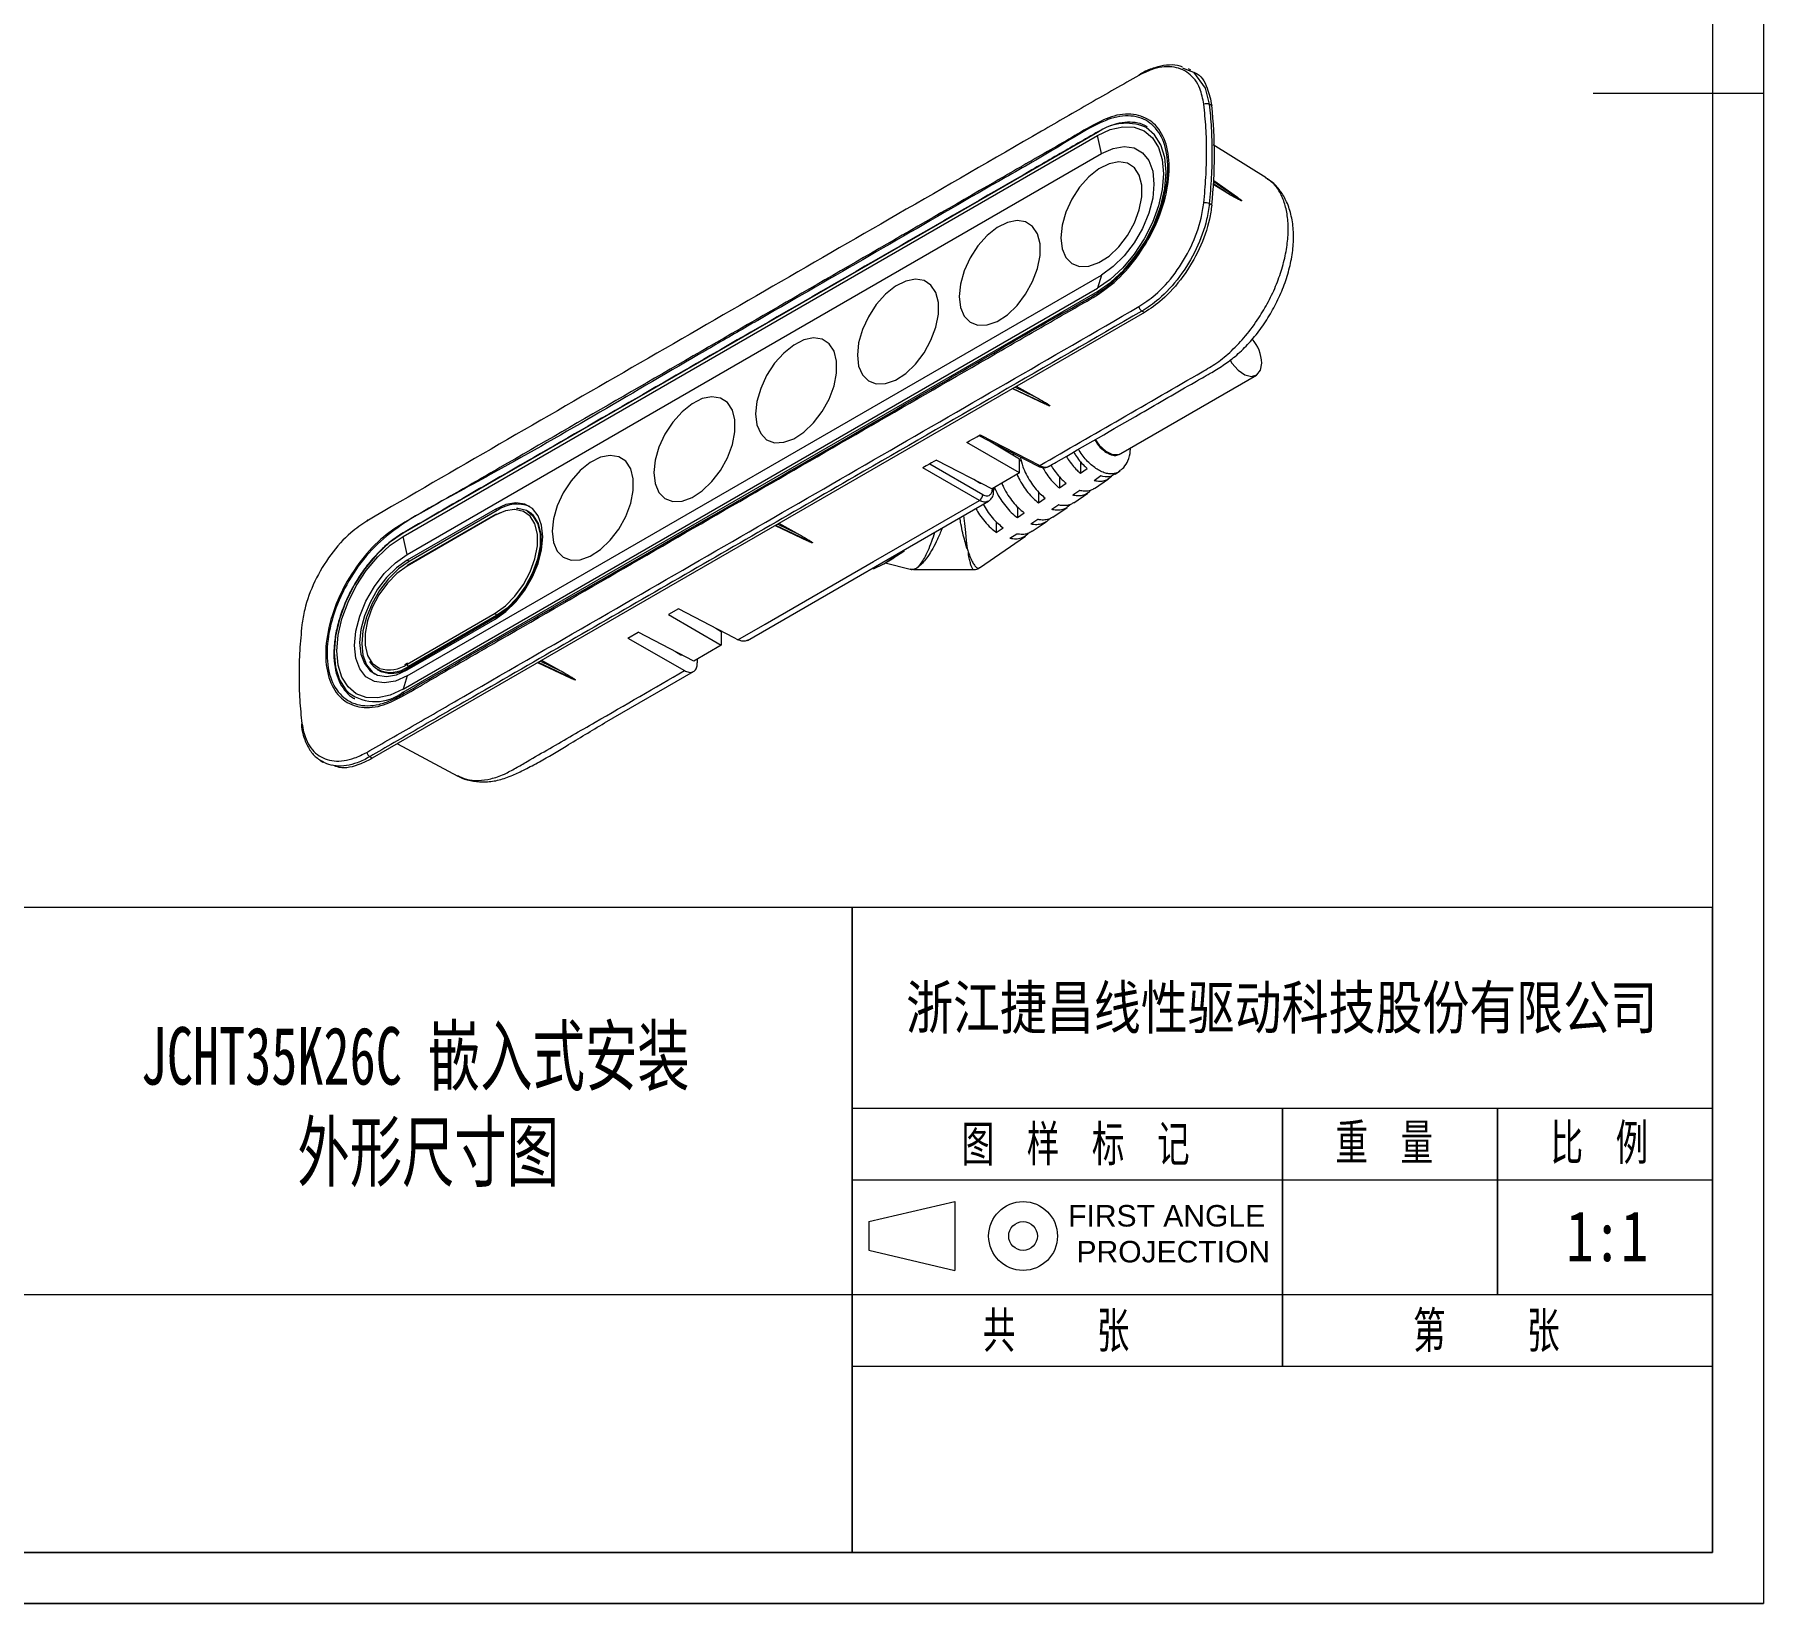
# Model space of a CAD drawing. Header units: millimetres. Extents: x 37 to 3702, y -325 to 1382.
# Drawn here: x 3521.7 to 3702, y -325 to -161.4 of the extents above; entities that cross this region are included whole.
import ezdxf

# ---------------------------------------------------------------- set-up
doc = ezdxf.new("R2010")
doc.units = ezdxf.units.MM
doc.layers.get('0').update_dxf_attribs({"lineweight": 20})
for name, color, linetype, lineweight in [('1轮廓实线层', 7, 'Continuous', 30), ('2细线层', 4, 'Continuous', 0), ('7标注层', 4, 'Continuous', 15), ('CAXA0', 7, 'Continuous', 70), ('图框层', 7, 'Continuous', 15)]:
    doc.layers.add(name, color=color, linetype=linetype, lineweight=lineweight)
doc.layers.add('5剖面线层', color=2, linetype='Continuous')
doc.styles.add('PC_TEXTSTYLE', font='romans.shx', dxfattribs={"width": 0.8, "bigfont": 'hzfs.shx'})
doc.styles.add('标准', font='', dxfattribs={"width": 0.667})
doc.styles.get('标准').set_extended_font_data('SimSun')

msp = doc.modelspace()

# ---------------------------------------------------------------- linework, layer by layer
at = {"color": 7, "lineweight": 20}
for p, q in [((3641.4, -164.87), (3641.98, -165.09)), ((3642.27, -165.11), (3642.01, -164.97)), ((3644.45, -168.8), (3644.19, -168.66)), ((3632.52, -171.6), (3560.11, -213.4)), ((3560.11, -213.72), (3632.52, -171.92)), ((3632.94, -173.8), (3632.52, -171.92)), ((3650.13, -176.32), (3644.6, -172.89)), ((3560.54, -215.6), (3632.94, -173.8)), ((3647.13, -178.37), (3644.65, -176.65)), ((3645.91, -177.83), (3644.6, -177.03)), ((3645.91, -177.83), (3644.63, -176.95)), ((3644.65, -176.7), (3647.56, -178.71)), ((3644.45, -179.16), (3644.19, -179.02)), ((3560.54, -228.26), (3632.94, -186.46)), ((3632.94, -186.46), (3632.52, -187.85)), ((3560.11, -229.65), (3632.52, -187.85)), ((3560.11, -229.97), (3632.52, -188.17)), ((3637.42, -190.38), (3556.91, -236.86)), ((3637.42, -190.38), (3637.16, -190.22)), ((3623.68, -198.31), (3627.04, -199.91)), ((3623.72, -198.29), (3627.57, -200.11)), ((3623.95, -198.16), (3625.97, -199.12)), ((3625.97, -199.12), (3624.08, -198.08)), ((3634.96, -205.08), (3649.1, -196.92)), ((3620.16, -203.2), (3626.27, -206.36)), ((3620.3, -203.12), (3626.51, -206.33)), ((3624.41, -205.68), (3620.92, -203.59)), ((3624.41, -207.1), (3618.9, -203.92)), ((3623.84, -205.1), (3623.62, -205.2)), ((3620.22, -209.96), (3614.33, -206.56)), ((3615.04, -206.16), (3620.57, -209.35)), ((3615.73, -205.76), (3621.54, -208.77)), ((3624.41, -207.1), (3621.54, -208.77)), ((3624.41, -207.1), (3624.41, -205.68)), ((3624.41, -205.74), (3624.58, -205.84)), ((3630.75, -205.92), (3630.75, -207.13)), ((3630.75, -207.13), (3631.46, -206.63)), ((3634.38, -207.24), (3634.9, -206.88)), ((3620.19, -208.12), (3619.62, -207.77)), ((3621.72, -208.94), (3621.71, -208.93)), ((3621.72, -208.94), (3621.72, -208.66)), ((3626.37, -209.06), (3626.37, -210.22)), ((3628.56, -207.49), (3628.56, -208.67)), ((3628.56, -208.67), (3629.27, -208.18)), ((3630.68, -208.93), (3629.97, -209.42)), ((3632.87, -207.42), (3632.17, -207.91)), ((3632.22, -208.73), (3633.68, -207.72)), ((3569.73, -210.91), (3560.54, -216.21)), ((3569.94, -211.03), (3569.73, -210.91)), ((3596.03, -224.56), (3621.16, -210.05)), ((3624.18, -210.64), (3624.18, -211.76)), ((3626.37, -210.22), (3627.08, -209.72)), ((3628.49, -210.44), (3627.78, -210.93)), ((3627.89, -211.71), (3629.36, -210.7)), ((3630.05, -210.22), (3631.52, -209.21)), ((3569.73, -211.52), (3560.54, -216.82)), ((3569.77, -211.42), (3560.58, -216.73)), ((3569.94, -211.03), (3560.75, -216.34)), ((3569.87, -211.43), (3570.26, -211.23)), ((3573.53, -211.36), (3573.08, -211.1)), ((3598.93, -212.6), (3602.29, -214.19)), ((3602.82, -214.4), (3598.98, -212.57)), ((3599.2, -212.45), (3601.22, -213.41)), ((3601.22, -213.41), (3599.33, -212.37)), ((3621.98, -212.19), (3621.98, -213.3)), ((3624.18, -211.76), (3624.88, -211.26)), ((3626.3, -211.95), (3625.59, -212.44)), ((3625.73, -213.19), (3627.19, -212.19)), ((3560.54, -215.6), (3560.11, -213.72)), ((3620.22, -216.99), (3625.03, -213.68)), ((3621.98, -213.3), (3622.69, -212.81)), ((3624.11, -213.47), (3623.4, -213.95)), ((3560.75, -216.34), (3560.54, -216.21)), ((3610.25, -216.58), (3611.31, -215.97)), ((3618.95, -214.97), (3618.91, -214.98)), ((3619.06, -215.43), (3619.1, -215.43)), ((3610.4, -216.49), (3612.99, -217.14)), ((3612.99, -217.11), (3613.35, -217.15)), ((3613.33, -217.18), (3619.6, -217.18)), ((3560.54, -227.04), (3569.73, -221.73)), ((3588.84, -221.28), (3587.79, -221.88)), ((3560.54, -227.64), (3569.73, -222.34)), ((3569.87, -221.97), (3560.68, -227.28)), ((3560.75, -227.36), (3569.94, -222.05)), ((3569.87, -221.97), (3569.97, -222.03)), ((3587.79, -221.88), (3593.3, -225.06)), ((3592.73, -223.3), (3593.3, -223.64)), ((3583.57, -224.32), (3584.62, -223.72)), ((3583.57, -224.32), (3589.46, -227.72)), ((3590.42, -226.73), (3584.62, -223.72)), ((3593.3, -225.06), (3590.42, -226.73)), ((3593.3, -223.64), (3593.3, -225.06)), ((3560.58, -226.94), (3560.25, -227.11)), ((3574.19, -226.89), (3577.54, -228.48)), ((3578.07, -228.69), (3574.23, -226.86)), ((3574.45, -226.73), (3576.47, -227.69)), ((3576.47, -227.69), (3574.58, -226.66)), ((3588.51, -225.73), (3589.08, -226.08)), ((3590.8, -226.51), (3590.8, -226.9)), ((3557.43, -227.59), (3557.88, -227.85)), ((3560.54, -228.26), (3560.11, -229.65)), ((3560.68, -227.28), (3560.78, -227.34)), ((3581.12, -233.17), (3590.4, -227.81)), ((3559.54, -235.34), (3565.84, -238.72)), ((3551.49, -237.1), (3551.74, -237.26)), ((3556.91, -236.86), (3556.65, -236.7)), ((3608.69, -285.18), (3617.67, -283.09)), ((3617.67, -283.09), (3617.67, -290.27)), ((3608.69, -285.18), (3608.69, -288.17)), ((3608.69, -288.17), (3617.67, -290.27))]:
    msp.add_line(p, q, dxfattribs=at)
at = {"color": 7, "lineweight": 20, "flags": 128}
for points in [[(3641.98, -165.09), (3642.55, -165.31), (3643.77, -166.96), (3644.19, -168.66), (3644.19, -168.66), (3644.19, -168.66)], [(3632.52, -188.17), (3633.92, -187.2), (3635.27, -185.96), (3636.51, -184.47), (3637.59, -182.81), (3638.49, -181.04), (3639.15, -179.23), (3639.56, -177.44), (3639.7, -175.74), (3639.56, -174.2), (3639.15, -172.88), (3638.49, -171.83), (3637.59, -171.09), (3637.45, -171.01)], [(3632.52, -171.92), (3633.86, -171.3), (3635.16, -171.01), (3636.35, -171.05), (3637.39, -171.44), (3638.25, -172.15), (3638.89, -173.16), (3639.28, -174.43), (3639.41, -175.9), (3639.28, -177.53), (3638.89, -179.25), (3638.25, -181), (3637.39, -182.7), (3636.35, -184.29), (3635.16, -185.72), (3633.86, -186.92), (3632.52, -187.85)], [(3632.94, -173.8), (3634.16, -173.26), (3635.32, -173.05), (3636.36, -173.21), (3637.23, -173.71), (3637.88, -174.53), (3638.29, -175.64), (3638.42, -176.97), (3638.29, -178.45), (3637.88, -180.02), (3637.23, -181.6), (3636.36, -183.1), (3635.32, -184.46), (3634.16, -185.59), (3632.94, -186.46)], [(3628.7, -182.58), (3628.83, -183.72), (3629.23, -184.64), (3629.85, -185.27), (3630.67, -185.58), (3631.63, -185.55), (3632.68, -185.17), (3633.74, -184.48), (3634.75, -183.52), (3635.65, -182.34), (3636.38, -181.03), (3636.89, -179.66), (3637.15, -178.31), (3637.15, -177.09), (3636.89, -176.05), (3636.38, -175.27), (3635.65, -174.79), (3634.75, -174.65), (3633.74, -174.86), (3632.68, -175.39), (3631.63, -176.23), (3630.67, -177.3), (3629.85, -178.56), (3629.23, -179.92), (3628.83, -181.28), (3628.7, -182.58)], [(3618.09, -188.7), (3618.23, -189.84), (3618.62, -190.76), (3619.24, -191.39), (3620.06, -191.7), (3621.03, -191.67), (3622.07, -191.3), (3623.13, -190.61), (3624.14, -189.64), (3625.04, -188.47), (3625.77, -187.15), (3626.28, -185.78), (3626.55, -184.44), (3626.55, -183.21), (3626.28, -182.17), (3625.77, -181.39), (3625.04, -180.92), (3624.14, -180.78), (3623.13, -180.98), (3622.07, -181.52), (3621.03, -182.35), (3620.06, -183.43), (3619.24, -184.68), (3618.62, -186.04), (3618.23, -187.41), (3618.09, -188.7)], [(3607.49, -194.82), (3607.62, -195.97), (3608.01, -196.88), (3608.64, -197.51), (3609.46, -197.82), (3610.42, -197.79), (3611.46, -197.42), (3612.53, -196.73), (3613.54, -195.77), (3614.44, -194.59), (3615.16, -193.27), (3615.68, -191.9), (3615.94, -190.56), (3615.94, -189.33), (3615.68, -188.29), (3615.16, -187.51), (3614.44, -187.04), (3613.54, -186.9), (3612.53, -187.1), (3611.46, -187.64), (3610.42, -188.47), (3609.46, -189.55), (3608.64, -190.81), (3608.01, -192.16), (3607.62, -193.53), (3607.49, -194.82)], [(3596.88, -200.95), (3597.02, -202.09), (3597.41, -203), (3598.03, -203.64), (3598.85, -203.95), (3599.81, -203.91), (3600.86, -203.54), (3601.92, -202.85), (3602.93, -201.89), (3603.83, -200.71), (3604.56, -199.4), (3605.07, -198.02), (3605.33, -196.68), (3605.33, -195.45), (3605.07, -194.42), (3604.56, -193.64), (3603.83, -193.16), (3602.93, -193.02), (3601.92, -193.23), (3600.86, -193.76), (3599.81, -194.6), (3598.85, -195.67), (3598.03, -196.93), (3597.41, -198.28), (3597.02, -199.65), (3596.88, -200.95)], [(3646.35, -195.34), (3646.55, -195.65), (3647.19, -196.39), (3647.9, -196.88), (3648.59, -197.05), (3649.16, -196.88), (3649.54, -196.4), (3649.67, -195.66)], [(3586.28, -207.07), (3586.41, -208.21), (3586.8, -209.13), (3587.43, -209.76), (3588.24, -210.07), (3589.21, -210.04), (3590.25, -209.66), (3591.31, -208.97), (3592.32, -208.01), (3593.22, -206.84), (3593.95, -205.52), (3594.46, -204.15), (3594.73, -202.81), (3594.73, -201.58), (3594.46, -200.54), (3593.95, -199.76), (3593.22, -199.29), (3592.32, -199.15), (3591.31, -199.35), (3590.25, -199.89), (3589.21, -200.72), (3588.24, -201.8), (3587.43, -203.05), (3586.8, -204.41), (3586.41, -205.78), (3586.28, -207.07)], [(3618.9, -203.92), (3619.17, -203.77), (3619.43, -203.62), (3619.69, -203.47), (3619.95, -203.32), (3620.3, -203.12)], [(3632.29, -203.63), (3632.71, -204.21), (3633.4, -204.84), (3634.11, -205.17), (3634.75, -205.17), (3634.96, -205.08)], [(3575.67, -213.19), (3575.8, -214.34), (3576.19, -215.25), (3576.82, -215.88), (3577.64, -216.19), (3578.6, -216.16), (3579.64, -215.79), (3580.71, -215.1), (3581.72, -214.13), (3582.62, -212.96), (3583.34, -211.64), (3583.86, -210.27), (3584.12, -208.93), (3584.12, -207.7), (3583.86, -206.66), (3583.34, -205.88), (3582.62, -205.41), (3581.72, -205.27), (3580.71, -205.47), (3579.64, -206.01), (3578.6, -206.84), (3577.64, -207.92), (3576.82, -209.18), (3576.19, -210.53), (3575.8, -211.9), (3575.67, -213.19)], [(3623.03, -204.85), (3623.07, -204.81), (3623.16, -204.73)], [(3615.73, -205.76), (3615.47, -205.91), (3615.21, -206.06), (3614.94, -206.21), (3614.68, -206.36), (3614.33, -206.56)], [(3569.73, -222.34), (3570.83, -221.56), (3571.88, -220.53), (3572.81, -219.31), (3573.6, -217.95), (3574.19, -216.53), (3574.55, -215.11), (3574.68, -213.77), (3574.55, -212.56), (3574.19, -211.57), (3573.6, -210.82), (3572.81, -210.37), (3571.88, -210.23), (3570.83, -210.41), (3569.73, -210.91)], [(3569.73, -221.73), (3570.79, -220.97), (3571.78, -219.96), (3572.66, -218.75), (3573.37, -217.42), (3573.86, -216.05), (3574.12, -214.7), (3574.12, -213.47), (3573.86, -212.42), (3573.37, -211.62), (3572.66, -211.11), (3571.78, -210.91), (3571.72, -210.91)], [(3571.72, -210.91), (3570.79, -211.05), (3569.73, -211.52)], [(3569.94, -222.05), (3571.04, -221.26), (3572.08, -220.21), (3572.99, -218.96), (3573.72, -217.58), (3574.24, -216.15), (3574.5, -214.75), (3574.5, -213.47), (3574.24, -212.38), (3573.72, -211.55), (3572.99, -211.01), (3572.08, -210.81), (3571.96, -210.81)], [(3595.04, -224.5), (3597.87, -222.86), (3609.19, -216.33), (3620.22, -209.96)], [(3573.08, -211.1), (3573.63, -211.54), (3574.14, -212.37), (3574.4, -213.45), (3574.4, -214.72), (3574.14, -216.11), (3573.63, -217.53), (3572.9, -218.9), (3571.99, -220.15), (3570.96, -221.19), (3569.87, -221.97)], [(3618.57, -211.55), (3618.65, -212.38), (3618.75, -213.31), (3618.85, -214.19), (3618.95, -214.97), (3618.95, -214.97), (3618.95, -214.97)], [(3560.11, -213.4), (3558.71, -214.36), (3557.37, -215.61), (3556.12, -217.09), (3555.04, -218.75), (3554.14, -220.52), (3553.48, -222.34), (3553.07, -224.13), (3552.94, -225.83), (3553.07, -227.36), (3553.48, -228.68), (3554.14, -229.73), (3554.45, -230.04)], [(3560.11, -229.65), (3558.77, -230.27), (3557.47, -230.56), (3556.28, -230.51), (3555.24, -230.13), (3554.38, -229.42), (3553.74, -228.41), (3553.35, -227.14), (3553.22, -225.66), (3553.35, -224.03), (3553.74, -222.31), (3554.38, -220.57), (3555.24, -218.87), (3556.28, -217.28), (3557.47, -215.85), (3558.77, -214.65), (3560.11, -213.72)], [(3560.54, -228.26), (3559.32, -228.8), (3558.16, -229), (3557.12, -228.85), (3556.25, -228.35), (3555.6, -227.53), (3555.19, -226.42), (3555.06, -225.09), (3555.19, -223.61), (3555.6, -222.03), (3556.25, -220.46), (3557.12, -218.95), (3558.16, -217.6), (3559.32, -216.46), (3560.54, -215.6)], [(3560.54, -216.21), (3559.44, -216.99), (3558.39, -218.02), (3557.45, -219.24), (3556.67, -220.6), (3556.08, -222.02), (3555.71, -223.44), (3555.59, -224.79), (3555.71, -225.99), (3556.08, -226.98), (3556.67, -227.73), (3557.45, -228.18), (3558.39, -228.32), (3559.44, -228.14), (3560.54, -227.64)], [(3560.75, -216.34), (3559.65, -217.11), (3558.6, -218.14), (3557.66, -219.36), (3556.88, -220.72), (3556.29, -222.15), (3555.92, -223.57), (3555.8, -224.91), (3555.92, -226.11), (3556.29, -227.11), (3556.88, -227.85), (3557.14, -228.05)], [(3609.16, -217.11), (3610.25, -216.58), (3611.25, -215.92)], [(3612.41, -215.21), (3612.22, -215.36), (3611.31, -215.97)], [(3560.54, -216.82), (3559.48, -217.58), (3558.48, -218.59), (3557.6, -219.8), (3556.9, -221.13), (3556.4, -222.51), (3556.15, -223.85), (3556.15, -225.08), (3556.4, -226.13), (3556.9, -226.93), (3557.6, -227.44), (3557.67, -227.47)], [(3595.04, -224.5), (3594.64, -224.29), (3588.84, -221.28)]]:
    msp.add_lwpolyline(points, dxfattribs=at)
at = {"color": 7, "lineweight": 20}
for radius in [3.59, 1.5]:
    msp.add_circle((3624.77, -286.68), radius, dxfattribs=at)
for centre, radius, start, end in [((3637.03, -165.7), 0.188, 119.6103, 162.4999), ((3643.9, -169.3), 0.702, 65.0023, 113.2062), ((3596.67, -173.98), 48.06, 353.813, 6.187), ((3635.52, -175.81), 5.17, 68.0541, 125.4088), ((3632.7, -171.59), 0.182, 148.2092, 182.6073), ((3643.79, -179.84), 0.919, 64.1447, 100.8078), ((3632.91, -188.16), 0.393, 181.2015, 201.3358), ((3637.62, -189.57), 0.798, 194.0224, 234.7857), ((3645.42, -195.87), 4.25, 2.7797, 40.1504), ((3626.36, -206.14), 0.245, 247.6766, 306.784), ((3621.47, -208.96), 0.25, 8.3076, 63.8327), ((3572, -213.84), 3.49, 67.4716, 126.146), ((3619.84, -209.34), 0.736, 301.2924, 358.7076), ((3556.51, -212.18), 0.19, 80.7027, 161.7603), ((3569.82, -211.5), 0.096, 124.0912, 187.221), ((3569.81, -211.51), 0.0998, 54.8867, 114.4743), ((3560.29, -213.39), 0.182, 148.1111, 182.6154), ((3560.63, -216.81), 0.096, 124.0912, 187.221), ((3570.04, -221.72), 0.308, 182.6294, 237.0819), ((3558.95, -225.18), 2.82, 214.1397, 309.4556), ((3558.66, -224.32), 3.31, 252.6997, 304.6669), ((3560.84, -227.02), 0.308, 182.6294, 237.0819), ((3558.8, -224.78), 3.12, 243.9307, 306.9052), ((3557.23, -226.18), 4.76, 234.2166, 307.194), ((3560.68, -229.94), 0.57, 183.3349, 197.4284), ((3549.75, -233.4), 0.243, 139.5729, 185.9357), ((3557.09, -236.04), 0.785, 194.5627, 236.1302)]:
    msp.add_arc(centre, radius, start, end, dxfattribs=at)
msp.add_ellipse((3619.2, -210.79), major_axis=(-0.71, 6.39), ratio=0.1444, start_param=2.267952, end_param=2.366779, dxfattribs=at)
for points, knots in [([(3636.85, -165.64), (3635.16, -166.6), (3631.77, -168.53), (3623.38, -173.39), (3607.45, -182.57), (3588.6, -193.46), (3570.15, -204.1), (3560.93, -209.45), (3556.33, -212.12)], [0, 0, 0, 0, 0.062877, 0.125758, 0.312743, 0.656371, 0.828186, 1, 1, 1, 1]), ([(3643.62, -168.65), (3643.51, -168.08), (3643.24, -166.74), (3642.12, -165.29), (3640.34, -164.6), (3638.47, -164.84), (3637.28, -165.43), (3636.85, -165.64)], [0, 0, 0, 0, 0.1715391, 0.4044629, 0.6369972, 0.8695027, 1, 1, 1, 1]), ([(3641.38, -164.77), (3641.22, -164.71), (3640.71, -164.53), (3639.73, -164.55), (3638.5, -164.8), (3637.55, -165.19), (3637.03, -165.48), (3636.94, -165.54)], [0, 0, 0, 0, 0.128754, 0.394533, 0.662681, 0.938777, 1, 1, 1, 1]), ([(3642.56, -165.32), (3642.62, -165.34), (3643.29, -165.56), (3644.02, -166.76), (3644.32, -168.18), (3644.45, -168.8)], [0, 0, 0, 0, 0.045776, 0.580994, 1, 1, 1, 1]), ([(3643.62, -178.94), (3643.7, -178.05), (3643.86, -176.26), (3643.93, -173.65), (3643.87, -171.09), (3643.7, -169.47), (3643.62, -168.65)], [0, 0, 0, 0, 0.247292, 0.495664, 0.747285, 1, 1, 1, 1]), ([(3644.19, -168.66), (3644.27, -169.47), (3644.42, -171.08), (3644.48, -173.63), (3644.43, -176.27), (3644.27, -178.1), (3644.19, -179.02)], [0, 0, 0, 0, 0.247586, 0.496117, 0.747563, 1, 1, 1, 1]), ([(3596.05, -191.63), (3604.65, -186.66), (3614.11, -181.2), (3624.42, -175.25), (3626.98, -173.77), (3629.53, -172.32), (3631.96, -170.85), (3634.39, -169.68), (3636.62, -169.59), (3638.49, -170.51), (3639.72, -172.42), (3640.16, -175.15), (3639.72, -178.38), (3638.49, -181.71), (3636.62, -184.79), (3634.39, -187.28), (3631.96, -188.92), (3629.53, -190.25), (3626.98, -191.74), (3624.42, -193.21), (3614.1, -199.17), (3596.03, -209.6), (3577.96, -220.04), (3567.65, -225.99), (3565.09, -227.47), (3562.53, -228.93), (3560.11, -230.4), (3557.67, -231.57), (3555.44, -231.66), (3553.57, -230.73), (3552.34, -228.83), (3551.9, -226.1), (3552.34, -222.86), (3553.57, -219.53), (3555.44, -216.45), (3557.67, -213.97), (3560.11, -212.32), (3562.53, -210.99), (3565.09, -209.5), (3567.65, -208.03), (3577.96, -202.07), (3587.43, -196.6), (3596.04, -191.63), (3596.05, -191.63)], [0, 0, 0, 0, 0.133373, 0.146643, 0.159875, 0.173064, 0.186206, 0.197548, 0.210613, 0.22349, 0.236473, 0.249911, 0.26335, 0.276333, 0.28921, 0.302275, 0.313617, 0.326759, 0.339948, 0.35318, 0.36645, 0.499911, 0.633373, 0.646643, 0.659875, 0.673064, 0.686206, 0.697548, 0.710613, 0.72349, 0.736473, 0.749911, 0.76335, 0.776333, 0.78921, 0.802275, 0.813617, 0.826759, 0.839948, 0.85318, 0.86645, 0.999911, 1, 1, 1, 1]), ([(3596.03, -191.81), (3596.27, -191.67), (3597.45, -190.99), (3602.4, -188.13), (3610.88, -183.25), (3620.31, -177.75), (3626.92, -174.04), (3630.68, -171.7), (3632.73, -170.57), (3634.63, -169.9), (3636.38, -169.72), (3638.32, -170.61), (3639.58, -172.52), (3640.02, -175.25), (3639.57, -178.48), (3638.3, -181.85), (3636.35, -184.97), (3634.27, -187.17), (3632.42, -188.45), (3625.62, -192.28), (3607.68, -202.77), (3584.43, -216.16), (3566.64, -226.36), (3560.06, -230.21), (3558.87, -230.85), (3557.18, -231.43), (3555.24, -231.42), (3553.42, -230.31), (3552.32, -228.2), (3552.07, -225.34), (3552.7, -222.05), (3554.13, -218.71), (3556.2, -215.66), (3559.04, -213.03), (3562.35, -211), (3566, -209.03), (3575.76, -203.72), (3585.77, -197.72), (3594.56, -192.66), (3596.03, -191.81)], [0, 0, 0, 0, 0.003672, 0.018358, 0.077105, 0.135852, 0.165225, 0.179967, 0.194629, 0.196847, 0.21015, 0.223471, 0.236776, 0.250079, 0.2634, 0.276705, 0.29, 0.303297, 0.311022, 0.318788, 0.40927, 0.590465, 0.681063, 0.686268, 0.692954, 0.699622, 0.712927, 0.726229, 0.739552, 0.752859, 0.766159, 0.779481, 0.79279, 0.806098, 0.825039, 0.844074, 0.863111, 0.977016, 1, 1, 1, 1]), ([(3637.75, -171.05), (3637.65, -170.99), (3637.28, -170.72), (3636.48, -170.54), (3635.39, -170.5), (3634.27, -170.74), (3633.16, -171.18), (3631.74, -172.01), (3629.25, -173.44), (3617.34, -180.33), (3606.15, -186.78), (3596.38, -192.42)], [0, 0, 0, 0, 0.0103815, 0.0400573, 0.0688558, 0.0984873, 0.1234305, 0.1488245, 0.1998494, 0.3018993, 1, 1, 1, 1]), ([(3626.51, -206.33), (3632.15, -203.08), (3638.3, -199.53), (3644.99, -195.67), (3646.53, -194.39), (3648.02, -192.81), (3649.31, -191.06), (3650.39, -189.23), (3651.23, -187.43), (3651.86, -185.59), (3652.27, -183.79), (3652.45, -182.05), (3652.39, -180.45), (3652.09, -179.01), (3651.57, -177.8), (3650.89, -176.86), (3650.31, -176.48), (3650.05, -176.31)], [0, 0, 0, 0, 0.455884, 0.497121, 0.539254, 0.582203, 0.626811, 0.664392, 0.703071, 0.740544, 0.779097, 0.816746, 0.855491, 0.89304, 0.931668, 0.969277, 1, 1, 1, 1]), ([(3627.49, -206.4), (3627.73, -206.26), (3630.92, -204.42), (3635.97, -201.51), (3641.34, -198.39), (3644.17, -196.78), (3645.6, -195.93), (3646.93, -194.95), (3648.19, -193.75), (3649.38, -192.33), (3650.46, -190.75), (3651.38, -189.04), (3652.12, -187.26), (3652.65, -185.46), (3652.95, -183.67), (3653, -181.94), (3652.79, -180.3), (3652.33, -178.87), (3651.6, -177.65), (3650.9, -176.83), (3650.35, -176.51), (3650.19, -176.41)], [0, 0, 0, 0, 0.020088, 0.264873, 0.420841, 0.465252, 0.501807, 0.535782, 0.573096, 0.609169, 0.647342, 0.68522, 0.723259, 0.761297, 0.799877, 0.838579, 0.877899, 0.916731, 0.950185, 0.986089, 1, 1, 1, 1]), ([(3647.56, -178.71), (3647.56, -178.71), (3647.56, -178.71), (3647.56, -178.71), (3647.55, -178.72), (3647.51, -178.71), (3647.35, -178.64), (3646.8, -178.36), (3646.29, -178.06), (3645.91, -177.83)], [0, 0, 0, 0, 0.001446, 0.003345, 0.006852, 0.019049, 0.077722, 0.310909, 1, 1, 1, 1]), ([(3647.13, -178.37), (3647.14, -178.37), (3647.19, -178.4), (3647.27, -178.46), (3647.37, -178.53), (3647.43, -178.58), (3647.48, -178.62), (3647.51, -178.64), (3647.53, -178.66), (3647.54, -178.67), (3647.55, -178.69), (3647.56, -178.69), (3647.56, -178.7), (3647.56, -178.7), (3647.56, -178.71), (3647.56, -178.71)], [0, 0, 0, 0, 0.036279, 0.350608, 0.561649, 0.703507, 0.799028, 0.863518, 0.907232, 0.937045, 0.95757, 0.9781, 0.986714, 0.995424, 1, 1, 1, 1]), ([(3636.85, -189.76), (3637.41, -189.38), (3638.75, -188.49), (3640.69, -186.33), (3642.38, -183.53), (3643.33, -180.95), (3643.54, -179.47), (3643.62, -178.94)], [0, 0, 0, 0, 0.172007, 0.404651, 0.637282, 0.869692, 1, 1, 1, 1]), ([(3644.19, -179.02), (3644.19, -179.02), (3644.14, -179.56), (3643.88, -181.11), (3642.93, -183.78), (3641.16, -186.71), (3639.14, -188.9), (3637.75, -189.88), (3637.16, -190.22), (3637.16, -190.22)], [0, 0, 0, 0, 0.000004, 0.130284, 0.36283, 0.595615, 0.828251, 0.999996, 1, 1, 1, 1]), ([(3644.45, -179.16), (3644.38, -179.65), (3644.17, -181.13), (3643.24, -183.77), (3641.51, -186.7), (3639.46, -189.02), (3638.05, -189.96), (3637.42, -190.38)], [0, 0, 0, 0, 0.117544, 0.351177, 0.584131, 0.816852, 1, 1, 1, 1]), ([(3556.33, -236.24), (3558.01, -235.28), (3561.38, -233.34), (3569.78, -228.49), (3585.7, -219.3), (3604.56, -208.41), (3623, -197.77), (3632.23, -192.43), (3636.85, -189.76)], [0, 0, 0, 0, 0.062877, 0.125758, 0.312743, 0.656371, 0.828186, 1, 1, 1, 1]), ([(3637.16, -190.22), (3632.17, -193.09), (3622.19, -198.84), (3605.48, -208.49), (3586.99, -219.16), (3571.82, -227.92), (3561.69, -233.76), (3558.33, -235.72), (3556.65, -236.7)], [0, 0, 0, 0, 0.185711, 0.371424, 0.622852, 0.874279, 0.937139, 1, 1, 1, 1]), ([(3596.38, -192.42), (3596.15, -192.55), (3594.97, -193.23), (3590.02, -196.09), (3581.53, -200.99), (3572.11, -206.44), (3565.51, -210.23), (3562.21, -212.16), (3560.32, -213.22), (3559, -214.06), (3557.81, -215.11), (3556.75, -216.25), (3555.73, -217.58), (3554.82, -219.06), (3554.06, -220.63), (3553.48, -222.21), (3553.08, -223.79), (3552.89, -225.3), (3552.9, -226.73), (3553.12, -227.99), (3553.54, -229.1), (3554.15, -229.96), (3554.68, -230.48), (3555.03, -230.62), (3555.07, -230.64)], [0, 0, 0, 0, 0.013246, 0.066232, 0.278175, 0.490118, 0.59609, 0.649075, 0.675568, 0.702146, 0.722996, 0.744353, 0.767003, 0.790307, 0.812977, 0.836306, 0.858941, 0.88223, 0.904877, 0.928178, 0.950849, 0.97418, 0.996818, 1, 1, 1, 1]), ([(3625.97, -199.12), (3626.04, -199.16), (3626.4, -199.35), (3626.81, -199.59), (3627.19, -199.82), (3627.33, -199.91), (3627.42, -199.97), (3627.48, -200.02), (3627.52, -200.05), (3627.54, -200.07), (3627.56, -200.08), (3627.56, -200.09), (3627.57, -200.1), (3627.57, -200.1), (3627.57, -200.11), (3627.57, -200.11), (3627.57, -200.11), (3627.57, -200.11)], [0, 0, 0, 0, 0.123605, 0.618103, 0.74306, 0.826886, 0.883162, 0.920985, 0.946448, 0.963636, 0.975282, 0.98322, 0.988681, 0.994062, 0.996361, 0.998685, 1, 1, 1, 1]), ([(3627.57, -200.11), (3627.57, -200.11), (3627.57, -200.11), (3627.56, -200.12), (3627.55, -200.12), (3627.49, -200.1), (3627.32, -200.03), (3627.16, -199.96), (3627.04, -199.9)], [0, 0, 0, 0, 0.0052039, 0.0120387, 0.0246737, 0.0686874, 0.2805666, 1, 1, 1, 1]), ([(3632.25, -203.65), (3632.34, -203.8), (3632.59, -204.22), (3633.14, -204.76), (3633.81, -205.18), (3634.43, -205.33), (3634.74, -205.21), (3634.89, -205.15)], [0, 0, 0, 0, 0.125445, 0.356166, 0.579593, 0.806437, 1, 1, 1, 1]), ([(3624.47, -205.43), (3624.55, -205.77), (3624.68, -206.37), (3625.09, -207.25), (3625.51, -208), (3626.01, -208.69), (3626.53, -209.27), (3626.9, -209.58), (3627.08, -209.72)], [0, 0, 0, 0, 0.212765, 0.375719, 0.543891, 0.69846, 0.8582, 1, 1, 1, 1]), ([(3629.29, -205.36), (3629.35, -205.47), (3629.54, -205.8), (3629.92, -206.3), (3630.35, -206.78), (3630.64, -207.03), (3630.75, -207.13)], [0, 0, 0, 0, 0.158945, 0.470022, 0.790709, 1, 1, 1, 1]), ([(3630.05, -204.92), (3630.11, -205.03), (3630.3, -205.35), (3630.67, -205.84), (3631.08, -206.3), (3631.36, -206.54), (3631.46, -206.63)], [0, 0, 0, 0, 0.164569, 0.481202, 0.80746, 1, 1, 1, 1]), ([(3634.79, -206.94), (3634.77, -206.96), (3634.64, -207.07), (3634.36, -207.16), (3633.94, -207.22), (3633.48, -207.16), (3632.99, -207), (3632.49, -206.72), (3631.99, -206.36), (3631.49, -205.9), (3631.03, -205.36), (3630.71, -204.93), (3630.57, -204.68), (3630.55, -204.64)], [0, 0, 0, 0, 0.021967, 0.125231, 0.231315, 0.336573, 0.444946, 0.548269, 0.654469, 0.761569, 0.871979, 0.979083, 1, 1, 1, 1]), ([(3634.78, -206.92), (3634.95, -206.8), (3635.35, -206.52), (3635.77, -205.78), (3635.96, -205.07), (3635.96, -204.61), (3635.96, -204.5)], [0, 0, 0, 0, 0.222445, 0.523783, 0.889908, 1, 1, 1, 1]), ([(3624.15, -207.26), (3624.21, -207.39), (3624.38, -207.81), (3624.76, -208.45), (3625.26, -209.15), (3625.8, -209.75), (3626.18, -210.07), (3626.37, -210.22)], [0, 0, 0, 0, 0.1172135, 0.3543768, 0.5706615, 0.7942885, 1, 1, 1, 1]), ([(3626.27, -206.36), (3626.3, -206.37), (3626.49, -206.49), (3626.87, -206.56), (3627.29, -206.53), (3627.45, -206.41), (3627.48, -206.38)], [0, 0, 0, 0, 0.0594, 0.5095591, 0.8930443, 1, 1, 1, 1]), ([(3626.51, -206.33), (3626.67, -206.4), (3626.99, -206.52), (3627.33, -206.51), (3627.46, -206.4), (3627.48, -206.38)], [0, 0, 0, 0, 0.44472, 0.889457, 1, 1, 1, 1]), ([(3626.8, -206.51), (3626.91, -206.7), (3627.14, -207.12), (3627.58, -207.72), (3628.07, -208.26), (3628.41, -208.55), (3628.56, -208.67)], [0, 0, 0, 0, 0.220894, 0.492676, 0.773271, 1, 1, 1, 1]), ([(3627.69, -206.29), (3627.75, -206.4), (3627.94, -206.74), (3628.34, -207.26), (3628.8, -207.78), (3629.13, -208.06), (3629.27, -208.18)], [0, 0, 0, 0, 0.151406, 0.452357, 0.762916, 1, 1, 1, 1]), ([(3634.34, -207.19), (3634.24, -207.27), (3633.91, -207.55), (3633.35, -207.54), (3632.95, -207.44), (3632.87, -207.42)], [0, 0, 0, 0, 0.280709, 0.873035, 1, 1, 1, 1]), ([(3620.19, -208.12), (3620.23, -208.14), (3620.3, -208.17), (3620.35, -208.16), (3620.36, -208.16)], [0, 0, 0, 0, 0.647011, 1, 1, 1, 1]), ([(3620.57, -209.35), (3620.64, -209.39), (3620.82, -209.48), (3621.1, -209.51), (3621.37, -209.39), (3621.54, -209.13), (3621.57, -208.87), (3621.58, -208.74)], [0, 0, 0, 0, 0.126921, 0.345261, 0.563529, 0.781764, 1, 1, 1, 1]), ([(3621.15, -210.04), (3621.19, -210.02), (3621.36, -209.95), (3621.57, -209.65), (3621.71, -209.29), (3621.7, -209.02), (3621.69, -208.93)], [0, 0, 0, 0, 0.0911039, 0.4437017, 0.802223, 1, 1, 1, 1]), ([(3621.79, -208.62), (3621.85, -208.75), (3622.02, -209.18), (3622.42, -209.85), (3622.95, -210.6), (3623.54, -211.25), (3623.96, -211.59), (3624.18, -211.76)], [0, 0, 0, 0, 0.103238, 0.343321, 0.557085, 0.778426, 1, 1, 1, 1]), ([(3622.55, -208.18), (3622.61, -208.31), (3622.78, -208.73), (3623.17, -209.39), (3623.7, -210.13), (3624.27, -210.77), (3624.68, -211.1), (3624.88, -211.26)], [0, 0, 0, 0, 0.107305, 0.346399, 0.560922, 0.782947, 1, 1, 1, 1]), ([(3631.82, -208.91), (3631.75, -209), (3631.57, -209.2), (3631.19, -209.4), (3630.71, -209.51), (3630.3, -209.49), (3630.04, -209.43), (3629.97, -209.42)], [0, 0, 0, 0, 0.164318, 0.417396, 0.659878, 0.910028, 1, 1, 1, 1]), ([(3632.21, -208.72), (3632.1, -208.79), (3631.86, -208.94), (3631.41, -209.02), (3631, -209.01), (3630.75, -208.95), (3630.68, -208.93)], [0, 0, 0, 0, 0.261822, 0.567006, 0.881731, 1, 1, 1, 1]), ([(3633.99, -207.42), (3633.91, -207.52), (3633.71, -207.73), (3633.33, -207.92), (3632.88, -208.01), (3632.48, -207.98), (3632.24, -207.92), (3632.17, -207.91)], [0, 0, 0, 0, 0.200264, 0.43729, 0.66695, 0.903618, 1, 1, 1, 1]), ([(3619.85, -210.81), (3619.97, -211.03), (3620.25, -211.52), (3620.78, -212.2), (3621.37, -212.84), (3621.79, -213.15), (3621.98, -213.3)], [0, 0, 0, 0, 0.217489, 0.483054, 0.758375, 1, 1, 1, 1]), ([(3621.15, -210.03), (3621.08, -210.07), (3620.89, -210.18), (3620.55, -210.13), (3620.31, -210.01), (3620.22, -209.96)], [0, 0, 0, 0, 0.296413, 0.741358, 1, 1, 1, 1]), ([(3620.61, -210.37), (3620.74, -210.6), (3621.02, -211.09), (3621.55, -211.77), (3622.12, -212.37), (3622.52, -212.67), (3622.69, -212.81)], [0, 0, 0, 0, 0.232435, 0.499536, 0.776313, 1, 1, 1, 1]), ([(3629.65, -210.4), (3629.6, -210.47), (3629.42, -210.68), (3629.04, -210.89), (3628.53, -211.01), (3628.1, -211), (3627.84, -210.94), (3627.78, -210.93)], [0, 0, 0, 0, 0.134749, 0.403024, 0.657118, 0.919524, 1, 1, 1, 1]), ([(3630.04, -210.2), (3629.94, -210.27), (3629.7, -210.43), (3629.24, -210.52), (3628.81, -210.51), (3628.55, -210.46), (3628.49, -210.44)], [0, 0, 0, 0, 0.247071, 0.565162, 0.893547, 1, 1, 1, 1]), ([(3556.33, -212.12), (3555.77, -212.5), (3554.45, -213.4), (3552.51, -215.56), (3550.82, -218.37), (3549.88, -220.94), (3549.65, -222.42), (3549.57, -222.95)], [0, 0, 0, 0, 0.172007, 0.404651, 0.637282, 0.869692, 1, 1, 1, 1]), ([(3618.91, -214.98), (3618.84, -214.73), (3618.7, -214.22), (3618.48, -213.36), (3618.31, -212.54), (3618.21, -211.99), (3618.17, -211.78)], [0, 0, 0, 0, 0.271228, 0.543681, 0.822077, 1, 1, 1, 1]), ([(3627.49, -211.89), (3627.45, -211.95), (3627.27, -212.16), (3626.89, -212.37), (3626.35, -212.52), (3625.91, -212.51), (3625.64, -212.45), (3625.59, -212.44)], [0, 0, 0, 0, 0.1089, 0.39206, 0.657142, 0.931182, 1, 1, 1, 1]), ([(3627.88, -211.69), (3627.78, -211.76), (3627.53, -211.92), (3627.05, -212.03), (3626.62, -212.02), (3626.35, -211.96), (3626.3, -211.95)], [0, 0, 0, 0, 0.2358665, 0.5664237, 0.9080373, 1, 1, 1, 1]), ([(3601.22, -213.41), (3601.29, -213.45), (3601.65, -213.64), (3602.06, -213.88), (3602.44, -214.11), (3602.58, -214.2), (3602.67, -214.26), (3602.73, -214.3), (3602.77, -214.33), (3602.79, -214.35), (3602.81, -214.37), (3602.82, -214.38), (3602.82, -214.39), (3602.82, -214.39), (3602.82, -214.4), (3602.82, -214.4), (3602.82, -214.4), (3602.82, -214.4)], [0, 0, 0, 0, 0.123605, 0.618103, 0.74306, 0.826886, 0.883162, 0.920985, 0.946448, 0.963636, 0.975282, 0.98322, 0.988681, 0.994062, 0.996361, 0.998685, 1, 1, 1, 1]), ([(3602.82, -214.4), (3602.82, -214.4), (3602.82, -214.4), (3602.81, -214.4), (3602.8, -214.4), (3602.74, -214.39), (3602.57, -214.32), (3602.41, -214.25), (3602.29, -214.19)], [0, 0, 0, 0, 0.005204, 0.012039, 0.024674, 0.068689, 0.280575, 1, 1, 1, 1]), ([(3616.32, -212.85), (3616.28, -212.97), (3616.09, -213.49), (3615.72, -214.29), (3615.22, -215.24), (3614.74, -215.98), (3614.27, -216.53), (3613.99, -216.79), (3613.85, -216.89), (3613.84, -216.9)], [0, 0, 0, 0, 0.058407, 0.260264, 0.457017, 0.659305, 0.82642, 0.996838, 1, 1, 1, 1]), ([(3613.84, -216.9), (3613.85, -216.89), (3613.95, -216.79), (3614.16, -216.53), (3614.5, -215.97), (3614.87, -215.21), (3615.24, -214.31), (3615.47, -213.6), (3615.57, -213.28)], [0, 0, 0, 0, 0.003393, 0.186052, 0.372283, 0.58828, 0.810217, 1, 1, 1, 1]), ([(3625.33, -213.38), (3625.26, -213.47), (3625.04, -213.7), (3624.6, -213.92), (3624.02, -214.04), (3623.61, -213.98), (3623.4, -213.95)], [0, 0, 0, 0, 0.164748, 0.462238, 0.726758, 1, 1, 1, 1]), ([(3625.72, -213.19), (3625.56, -213.28), (3625.26, -213.46), (3624.71, -213.55), (3624.31, -213.49), (3624.11, -213.47)], [0, 0, 0, 0, 0.342629, 0.666212, 1, 1, 1, 1]), ([(3619.6, -217.15), (3619.58, -217.16), (3619.53, -217.17), (3619.43, -216.98), (3619.3, -216.62), (3619.19, -216.14), (3619.09, -215.71), (3619.07, -215.46), (3619.06, -215.43)], [0, 0, 0, 0, 0.1204587, 0.3606032, 0.5634127, 0.7707226, 0.9735667, 1, 1, 1, 1]), ([(3619.1, -215.43), (3619.11, -215.45), (3619.17, -215.7), (3619.35, -216.11), (3619.58, -216.57), (3619.81, -216.88), (3620.03, -217.06), (3620.16, -217.01), (3620.22, -216.98)], [0, 0, 0, 0, 0.023892, 0.209261, 0.394409, 0.584015, 0.794069, 1, 1, 1, 1]), ([(3612.99, -217.12), (3613.03, -217.14), (3613.13, -217.18), (3613.32, -217.15), (3613.53, -217.08), (3613.7, -216.99), (3613.79, -216.93), (3613.83, -216.91), (3613.84, -216.9), (3613.84, -216.9)], [0, 0, 0, 0, 0.13008, 0.405704, 0.684084, 0.883528, 0.957355, 0.99216, 1, 1, 1, 1]), ([(3613.84, -216.9), (3613.84, -216.9), (3613.75, -217), (3613.57, -217.14), (3613.41, -217.16), (3613.33, -217.17)], [0, 0, 0, 0, 0.009605, 0.530679, 1, 1, 1, 1]), ([(3619.6, -217.16), (3619.63, -217.17), (3619.82, -217.2), (3620.07, -217.11), (3620.19, -217), (3620.21, -216.98)], [0, 0, 0, 0, 0.154569, 0.854789, 1, 1, 1, 1]), ([(3549.57, -222.95), (3549.48, -223.84), (3549.31, -225.63), (3549.25, -228.24), (3549.31, -230.79), (3549.48, -232.42), (3549.57, -233.24)], [0, 0, 0, 0, 0.247292, 0.495664, 0.747285, 1, 1, 1, 1]), ([(3596.02, -224.54), (3595.94, -224.58), (3595.75, -224.69), (3595.39, -224.65), (3595.14, -224.54), (3595.04, -224.5)], [0, 0, 0, 0, 0.298084, 0.741969, 1, 1, 1, 1]), ([(3589.26, -226.12), (3589.23, -226.12), (3589.17, -226.12), (3589.11, -226.09), (3589.08, -226.08)], [0, 0, 0, 0, 0.611864, 1, 1, 1, 1]), ([(3589.46, -227.72), (3589.61, -227.79), (3589.92, -227.93), (3590.33, -227.89), (3590.63, -227.65), (3590.78, -227.29), (3590.8, -227.01), (3590.8, -226.9)], [0, 0, 0, 0, 0.21842, 0.4368413, 0.6552266, 0.8735399, 1, 1, 1, 1]), ([(3565.79, -238.67), (3566.09, -238.81), (3566.76, -239.12), (3567.95, -239.22), (3569.28, -239.04), (3570.59, -238.59), (3571.86, -237.89), (3573.44, -236.97), (3576.21, -235.37), (3581.68, -232.21), (3586.36, -229.51), (3589.46, -227.72)], [0, 0, 0, 0, 0.050814, 0.110633, 0.167785, 0.226581, 0.275231, 0.324077, 0.421761, 0.61713, 1, 1, 1, 1]), ([(3576.47, -227.69), (3576.55, -227.73), (3576.9, -227.93), (3577.31, -228.17), (3577.69, -228.4), (3577.83, -228.49), (3577.92, -228.55), (3577.98, -228.59), (3578.02, -228.62), (3578.04, -228.64), (3578.06, -228.65), (3578.07, -228.66), (3578.07, -228.67), (3578.08, -228.68), (3578.08, -228.68), (3578.08, -228.69), (3578.07, -228.69), (3578.07, -228.69)], [0, 0, 0, 0, 0.123605, 0.618104, 0.743061, 0.826886, 0.883162, 0.920984, 0.946448, 0.963635, 0.975281, 0.98322, 0.988681, 0.994061, 0.99636, 0.998684, 1, 1, 1, 1]), ([(3578.07, -228.69), (3578.07, -228.69), (3578.07, -228.69), (3578.06, -228.69), (3578.05, -228.69), (3577.99, -228.68), (3577.82, -228.61), (3577.66, -228.54), (3577.54, -228.48)], [0, 0, 0, 0, 0.005204, 0.012039, 0.024675, 0.068694, 0.280609, 1, 1, 1, 1]), ([(3549.51, -233.42), (3549.52, -233.46), (3549.57, -233.92), (3549.78, -234.82), (3550.29, -235.9), (3550.9, -236.7), (3551.4, -237), (3551.58, -237.11)], [0, 0, 0, 0, 0.022201, 0.286416, 0.566961, 0.844122, 1, 1, 1, 1]), ([(3549.57, -233.24), (3549.68, -233.81), (3549.96, -235.16), (3551.09, -236.61), (3552.86, -237.29), (3554.72, -237.05), (3555.9, -236.46), (3556.33, -236.24)], [0, 0, 0, 0, 0.171539, 0.404463, 0.636997, 0.869503, 1, 1, 1, 1]), ([(3565.81, -238.66), (3565.95, -238.74), (3566.44, -239.05), (3567.45, -239.28), (3568.77, -239.37), (3570.14, -239.16), (3571.54, -238.66), (3572.9, -237.99), (3574.77, -237.01), (3577.54, -235.33), (3579.79, -233.97), (3581.12, -233.17)], [0, 0, 0, 0, 0.029865, 0.110342, 0.191474, 0.275444, 0.363036, 0.44575, 0.545734, 0.73046, 1, 1, 1, 1]), ([(3556.65, -236.7), (3556.65, -236.7), (3556.21, -236.96), (3555.38, -237.35), (3554.19, -237.66), (3553.12, -237.69), (3552.23, -237.52), (3551.76, -237.23), (3551.57, -237.11)], [0, 0, 0, 0, 0.000007, 0.232562, 0.437774, 0.648952, 0.854348, 1, 1, 1, 1]), ([(3556.91, -236.86), (3556.51, -237.06), (3555.32, -237.67), (3553.83, -238.02), (3553.01, -237.67), (3552.79, -237.58)], [0, 0, 0, 0, 0.269932, 0.806707, 1, 1, 1, 1])]:
    msp.add_open_spline(points, degree=3, knots=knots, dxfattribs=at)
at = {"layer": '1轮廓实线层', "color": 7, "lineweight": 20}
for p, q in [((3427.52, -252.4), (3696.67, -252.4)), ((3427.52, -252.4), (3696.67, -252.4)), ((3606.95, -319.69), (3606.95, -252.4)), ((3606.95, -273.34), (3696.67, -273.34)), ((3606.95, -273.34), (3696.67, -273.34)), ((3651.81, -300.25), (3651.81, -273.34)), ((3651.81, -300.25), (3651.81, -273.34)), ((3674.24, -292.78), (3674.24, -273.34)), ((3674.24, -292.78), (3674.24, -273.34)), ((3606.95, -280.82), (3696.67, -280.82)), ((3606.95, -280.82), (3696.67, -280.82)), ((3517.24, -292.78), (3696.67, -292.78)), ((3517.24, -292.78), (3696.67, -292.78)), ((3606.95, -300.25), (3696.67, -300.25)), ((3606.95, -300.25), (3696.67, -300.25)), ((3427.52, -319.69), (3696.67, -319.69)), ((3427.52, -319.69), (3696.67, -319.69)), ((3427.52, -319.69), (3696.67, -319.69)), ((3427.52, -319.69), (3696.67, -319.69))]:
    msp.add_line(p, q, dxfattribs=at)
at = {"layer": '2细线层', "color": 7, "lineweight": 20}
for p, q in [((3701.97, -10.03), (3701.97, -325)), ((3256.56, -325), (3701.97, -325)), ((3701.97, -325), (3256.56, -325))]:
    msp.add_line(p, q, dxfattribs=at)
at = {"layer": '5剖面线层', "color": 7, "lineweight": 20}
msp.add_line((3684.22, -167.5), (3701.97, -167.5), dxfattribs=at)
at = {"layer": 'CAXA0', "color": 7, "lineweight": 20}
for p, q in [((3427.52, -252.4), (3696.67, -252.4)), ((3427.52, -252.4), (3696.67, -252.4)), ((3606.95, -252.4), (3606.95, -319.69)), ((3696.67, -252.4), (3696.67, -319.69)), ((3696.67, -252.4), (3696.67, -319.69)), ((3606.95, -273.34), (3696.67, -273.34)), ((3606.95, -273.34), (3696.67, -273.34)), ((3651.81, -273.34), (3651.81, -300.25)), ((3651.81, -273.34), (3651.81, -300.25)), ((3674.24, -273.34), (3674.24, -292.78)), ((3674.24, -273.34), (3674.24, -292.78)), ((3606.95, -280.82), (3696.67, -280.82)), ((3606.95, -280.82), (3696.67, -280.82)), ((3517.24, -292.78), (3606.95, -292.78)), ((3517.24, -292.78), (3606.95, -292.78)), ((3606.95, -292.78), (3696.67, -292.78)), ((3606.95, -292.78), (3696.67, -292.78)), ((3606.95, -300.25), (3696.67, -300.25)), ((3606.95, -300.25), (3696.67, -300.25)), ((3696.67, -319.69), (3427.52, -319.69)), ((3696.67, -319.69), (3427.52, -319.69)), ((3696.67, -319.69), (3427.52, -319.69)), ((3696.67, -319.69), (3427.52, -319.69))]:
    msp.add_line(p, q, dxfattribs=at)
at = {"layer": '图框层', "color": 7, "lineweight": 20}
for p, q in [((3696.67, -15.33), (3696.67, -319.69)), ((3696.67, -15.33), (3696.67, -319.69)), ((3696.67, -319.69), (3696.67, -252.4)), ((3696.67, -319.69), (3696.67, -252.4)), ((3283.08, -319.69), (3696.67, -319.69))]:
    msp.add_line(p, q, dxfattribs=at)

# ---------------------------------------------------------------- texts
at = {"color": 7, "lineweight": 20, "style": '标准', "width": 0.667}
for s, p in [('图  样  标  记', (3618.36, -278.92)), ('图  样  标  记', (3618.36, -278.92)), ('重  量', (3657.34, -278.76)), ('重  量', (3657.34, -278.76)), ('比  例', (3679.77, -278.78)), ('比  例', (3679.77, -278.78)), ('比  例', (3679.77, -278.78)), ('比  例', (3679.77, -278.78)), ('共     张', (3620.58, -298.36)), ('共     张', (3620.58, -298.36)), ('第     张', (3665.44, -298.36)), ('第     张', (3665.44, -298.36))]:
    msp.add_text(s, height=3.738, dxfattribs=at).set_placement(p)
at = {"color": 7, "lineweight": 20, "attachment_point": 1}
for s, insert, char_height, width, style in [('JCHT35K26C 嵌入式安装\\P      外形尺寸图', (3532.76, -264.89), 6, 113.1261, '标准'), ('{\\fNSimSun|b0|i0|c134|p49;1:1}', (3681.4, -284.06), 5.25, 13.137, 'PC_TEXTSTYLE')]:
    msp.add_mtext(s, dxfattribs=dict(at, insert=insert, char_height=char_height, width=width, style=style))
at = {"color": 7, "lineweight": 20, "insert": (3629.47, -283.45), "char_height": 1.4953, "width": 26.3356, "attachment_point": 1}
msp.add_mtext('{\\fArial|b0|i0|c0|p32;\\H1.5x;FIRST ANGLE\\P PROJECTION}', dxfattribs=at)
at = {"layer": '7标注层', "color": 7, "lineweight": 20, "insert": (3651.73, -263.1), "char_height": 4.4859, "width": 117.9559, "attachment_point": 5, "style": 'PC_TEXTSTYLE'}
msp.add_mtext('{\\fSimSun|b0|i0|c134|p2;浙江捷昌线性驱动科技股份有限公司}', dxfattribs=at)

doc.saveas('drawing.dxf')
